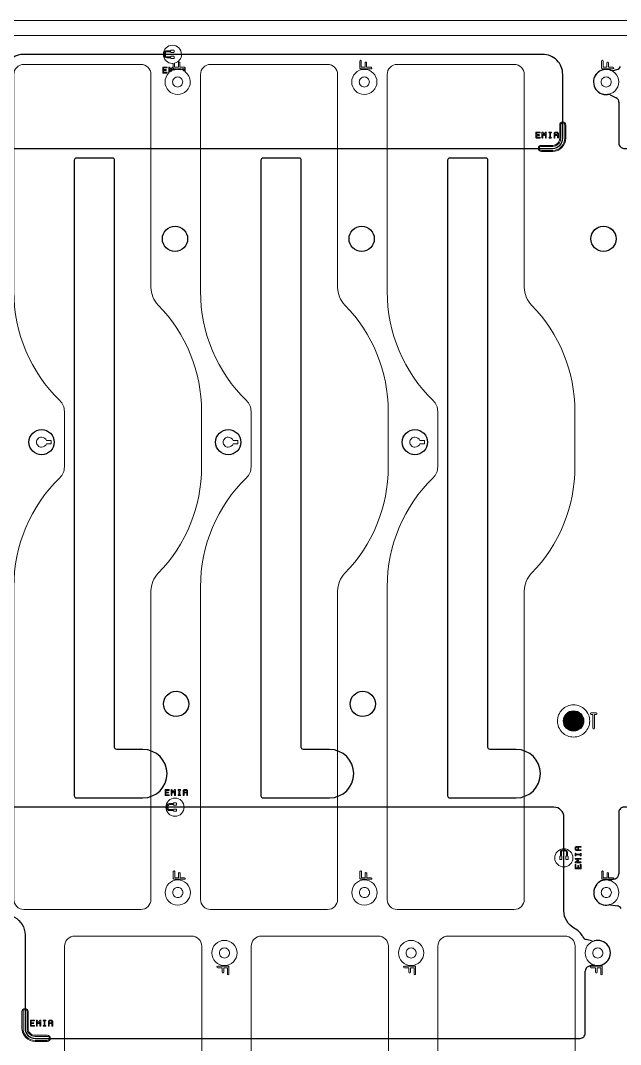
# Model space of a CAD drawing. Extents: x 2864 to 3941, y 2420 to 3182.
# Drawn here: x 3618 to 3677.5, y 2749.6 to 2851.2 of the extents above; entities that cross this region are included whole.
import ezdxf

# ---------------------------------------------------------------- set-up
doc = ezdxf.new("R2010")
doc.units = 0
doc.layers.get('0').update_dxf_attribs({"lineweight": 0})
doc.layers.add('EMI-T', color=6, linetype='Continuous', lineweight=0)
doc.layers.add('emia-b-panel_layer1', color=2, linetype='Continuous')
doc.layers.add('peta-b_layer0', color=1, linetype='Continuous')

# ---------------------------------------------------------------- blocks, each defined once
blk = doc.blocks.new('PAD_R1')
at = {"const_width": 0.5}
blk.add_lwpolyline([(0.25, 0, 1), (-0.25, 0, 1)], format="xyb", close=True, dxfattribs=at)

msp = doc.modelspace()

# ---------------------------------------------------------------- linework, layer by layer
for p, q in [((3632.79058, 2846.03856), (3632.79058, 2846.38916)), ((3633.05496, 2846.38916), (3633.05496, 2846.20685)), ((3652.24801, 2846.38469), (3652.76953, 2846.38469)), ((3676.22801, 2846.38469), (3676.74953, 2846.38469)), ((3670.52789, 2839.51322), (3670.61398, 2839.51322)), ((3633.74993, 2774.29431), (3633.83602, 2774.29431)), ((3673.29459, 2768.82892), (3673.55287, 2768.82892)), ((3633.75255, 2765.9833), (3634.27407, 2765.9833)), ((3652.26255, 2765.9833), (3652.78407, 2765.9833)), ((3676.24255, 2765.9833), (3676.76407, 2765.9833)), ((3620.39266, 2751.41883), (3620.47875, 2751.41883))]:
    msp.add_line(p, q)
at = {"linetype": 'Continuous'}
for points in [[(3730.99591, 2849.67637), (3730.99591, 2851.17637), (3500.93836, 2851.17637), (3500.93836, 2849.67637)], [(3634.25496, 2846.30299), (3633.99058, 2846.30299), (3633.99058, 2846.38469), (3634.25496, 2846.38469)], [(3671.26007, 2839.8515), (3670.9957, 2839.8515), (3670.9957, 2839.96711), (3671.05836, 2840.02977), (3671.19741, 2840.02977), (3671.26007, 2839.96711)], [(3634.48212, 2774.63259), (3634.21774, 2774.63259), (3634.21774, 2774.7482), (3634.28041, 2774.81086), (3634.41945, 2774.81086), (3634.48212, 2774.7482)], [(3673.25459, 2768.90892), (3673.13898, 2768.90892), (3673.07632, 2768.97158), (3673.07632, 2769.11063), (3673.13898, 2769.17329), (3673.25459, 2769.17329)], [(3621.12484, 2751.75711), (3620.86047, 2751.75711), (3620.86047, 2751.87272), (3620.92313, 2751.93538), (3621.06218, 2751.93538), (3621.12484, 2751.87272)]]:
    msp.add_lwpolyline(points, close=True, dxfattribs=at)
for points in [[(3634.83872, 2845.07654, 0.237063), (3634.33495, 2846.07935), (3634.33495, 2846.26299), (3634.33495, 2846.4348, 0.073855), (3634.33335, 2846.44641, 0.467416), (3634.25953, 2846.53469), (3634.25201, 2846.53469), (3634.23715, 2846.54955, 0.200868), (3634.20857, 2846.56127), (3634.03691, 2846.56127, 0.200524), (3634.00839, 2846.54955), (3633.99353, 2846.53469), (3633.81301, 2846.53469), (3633.81301, 2846.98122, 1), (3633.66301, 2846.98122), (3633.66301, 2846.53469), (3633.64654, 2846.53469, 0.317234), (3633.60886, 2846.56127), (3633.52277, 2846.56127), (3633.43668, 2846.56127, 0.317227), (3633.399, 2846.53469), (3633.29149, 2846.53469), (3633.29149, 2846.9439, 0.343204), (3633.97024, 2847.81628, 0.414215), (3633.07024, 2848.71628, 0.414215), (3632.17024, 2847.81628, 0.414215), (3633.07024, 2846.91628, 0.019849), (3633.14148, 2846.91911), (3633.14148, 2846.45969, 0.414241), (3633.21649, 2846.38469), (3633.48277, 2846.38469), (3633.48277, 2846.32204, 0.071789), (3633.13496, 2846.24127)], [(3632.49496, 2845.96471, 1), (3632.49496, 2846.04471), (3632.19059, 2846.04471), (3632.19059, 2846.22299), (3632.40886, 2846.22299, 1), (3632.40886, 2846.30299), (3632.19059, 2846.30299), (3632.19059, 2846.48127), (3632.49496, 2846.48127, 1), (3632.49496, 2846.56127), (3632.15058, 2846.56127, 0.414265), (3632.11059, 2846.52127), (3632.11059, 2846.26299)], [(3632.11059, 2846.26299), (3632.11059, 2846.00471, 0.414265), (3632.15058, 2845.96471), (3632.49496, 2845.96471)], [(3632.92277, 2846.3351), (3632.78387, 2846.54346, 0.743057), (3632.71058, 2846.52117), (3632.71058, 2846.00471, 0.193736), (3632.72173, 2845.97701, 0.203842), (3632.33872, 2845.07654, 0.414215), (3633.58872, 2843.82654, 0.414215), (3634.83872, 2845.07654)], [(3632.79058, 2846.38916), (3632.88949, 2846.2408, 0.535232), (3632.95605, 2846.2408), (3633.05496, 2846.38916)], [(3633.13496, 2846.24127), (3633.13496, 2846.52117, 0.743057), (3633.06167, 2846.54346), (3632.92277, 2846.3351)], [(3633.91058, 2846.28439, 0.065207), (3633.58872, 2846.32654, 0.005286), (3633.56277, 2846.32627), (3633.56277, 2846.38469), (3633.73801, 2846.38469)], [(3652.76953, 2846.38469, 1), (3652.76953, 2846.53469), (3652.32301, 2846.53469), (3652.32301, 2846.98122, 1), (3652.17301, 2846.98122), (3652.17301, 2846.53469), (3651.80149, 2846.53469), (3651.80149, 2847.15506, 1), (3651.65149, 2847.15506), (3651.65149, 2846.45969, 0.414241), (3651.72649, 2846.38469), (3652.24801, 2846.38469)], [(3676.74953, 2846.38469, 1), (3676.74953, 2846.53469), (3676.30301, 2846.53469), (3676.30301, 2846.98122, 1), (3676.15301, 2846.98122), (3676.15301, 2846.53469), (3675.78148, 2846.53469), (3675.78148, 2847.15506, 1), (3675.63149, 2847.15506), (3675.63149, 2846.45969, 0.414241), (3675.70649, 2846.38469), (3676.22801, 2846.38469)], [(3669.50007, 2839.51322, 1), (3669.50007, 2839.59322), (3669.1957, 2839.59322), (3669.1957, 2839.7715), (3669.41398, 2839.7715, 1), (3669.41398, 2839.8515), (3669.1957, 2839.8515), (3669.1957, 2840.02977), (3669.50007, 2840.02977, 1), (3669.50007, 2840.10977), (3669.1557, 2840.10977, 0.414265), (3669.1157, 2840.06977), (3669.1157, 2839.8115)], [(3669.1157, 2839.8115), (3669.1157, 2839.55322, 0.414265), (3669.1557, 2839.51322), (3669.50007, 2839.51322)], [(3669.92789, 2839.88361), (3669.78898, 2840.09196, 0.743057), (3669.7157, 2840.06967), (3669.7157, 2839.55322, 1), (3669.7957, 2839.55322), (3669.7957, 2839.93766)], [(3669.7957, 2839.93766), (3669.8946, 2839.78931, 0.535232), (3669.96117, 2839.78931), (3670.06007, 2839.93766)], [(3670.14007, 2839.55322), (3670.14007, 2840.06967, 0.743057), (3670.06679, 2840.09196), (3669.92789, 2839.88361)], [(3670.06007, 2839.93766), (3670.06007, 2839.55322, 1), (3670.14007, 2839.55322)], [(3670.61398, 2839.51322, 1), (3670.61398, 2839.59322), (3670.56788, 2839.59322), (3670.56788, 2840.02977), (3670.61398, 2840.02977, 1), (3670.61398, 2840.10977), (3670.52789, 2840.10977), (3670.44179, 2840.10977, 1), (3670.44179, 2840.02977), (3670.48788, 2840.02977), (3670.48788, 2839.59322), (3670.44179, 2839.59322, 1), (3670.44179, 2839.51322), (3670.52789, 2839.51322)], [(3671.34007, 2839.55322), (3671.34007, 2839.8115), (3671.34007, 2839.98339, 0.200868), (3671.32836, 2840.01197), (3671.24226, 2840.09806, 0.200868), (3671.21369, 2840.10977), (3671.04208, 2840.10977, 0.200868), (3671.01351, 2840.09806), (3670.92742, 2840.01197, 0.200868), (3670.9157, 2839.98339), (3670.9157, 2839.8115)], [(3670.9157, 2839.8115), (3670.9157, 2839.55322, 1), (3670.9957, 2839.55322), (3670.9957, 2839.7715), (3671.26007, 2839.7715), (3671.26007, 2839.55322, 1), (3671.34007, 2839.55322)], [(3632.72212, 2774.29431, 1), (3632.72212, 2774.37431), (3632.41774, 2774.37431), (3632.41774, 2774.55259), (3632.63602, 2774.55259, 1), (3632.63602, 2774.63259), (3632.41774, 2774.63259), (3632.41774, 2774.81086), (3632.72212, 2774.81086, 1), (3632.72212, 2774.89086), (3632.37775, 2774.89086, 0.414265), (3632.33775, 2774.85086), (3632.33775, 2774.59259)], [(3632.33775, 2774.59259), (3632.33775, 2774.33431, 0.414265), (3632.37775, 2774.29431), (3632.72212, 2774.29431)], [(3633.14993, 2774.6647), (3633.01103, 2774.87305, 0.743057), (3632.93775, 2774.85076), (3632.93775, 2774.33431, 1), (3633.01774, 2774.33431), (3633.01774, 2774.71875)], [(3633.01774, 2774.71875), (3633.11665, 2774.5704, 0.535232), (3633.18321, 2774.5704), (3633.28211, 2774.71875)], [(3633.36212, 2774.33431), (3633.36212, 2774.85076, 0.743057), (3633.28883, 2774.87305), (3633.14993, 2774.6647)], [(3633.28211, 2774.71875), (3633.28211, 2774.33431, 1), (3633.36212, 2774.33431)], [(3633.83602, 2774.29431, 1), (3633.83602, 2774.37431), (3633.78993, 2774.37431), (3633.78993, 2774.81086), (3633.83602, 2774.81086, 1), (3633.83602, 2774.89086), (3633.74993, 2774.89086), (3633.66384, 2774.89086, 1), (3633.66384, 2774.81086), (3633.70993, 2774.81086), (3633.70993, 2774.37431), (3633.66384, 2774.37431, 1), (3633.66384, 2774.29431), (3633.74993, 2774.29431)], [(3634.56212, 2774.33431), (3634.56212, 2774.59259), (3634.56212, 2774.76448, 0.200868), (3634.5504, 2774.79306), (3634.46431, 2774.87915, 0.200868), (3634.43573, 2774.89086), (3634.26413, 2774.89086, 0.200868), (3634.23555, 2774.87915), (3634.14946, 2774.79306, 0.200868), (3634.13774, 2774.76448), (3634.13774, 2774.59259)], [(3634.13774, 2774.59259), (3634.13774, 2774.33431, 1), (3634.21774, 2774.33431), (3634.21774, 2774.55259), (3634.48212, 2774.55259), (3634.48212, 2774.33431, 1), (3634.56212, 2774.33431)], [(3673.55287, 2768.82892, 1), (3673.55287, 2768.90892), (3673.33459, 2768.90892), (3673.33459, 2769.17329), (3673.55287, 2769.17329, 1), (3673.55287, 2769.25329), (3673.29459, 2769.25329), (3673.12269, 2769.25329, 0.200868), (3673.09412, 2769.24157), (3673.00803, 2769.15548, 0.200868), (3672.99632, 2769.12691), (3672.99632, 2768.9553, 0.200868), (3673.00803, 2768.92673), (3673.09412, 2768.84063, 0.200868), (3673.12269, 2768.82892), (3673.29459, 2768.82892)], [(3673.16842, 2767.97329), (3673.55287, 2767.97329, 1), (3673.55287, 2768.05329), (3673.03641, 2768.05329, 0.743057), (3673.01413, 2767.98001), (3673.22248, 2767.8411)], [(3673.59287, 2768.35501), (3673.59287, 2768.4411), (3673.59287, 2768.5272, 1), (3673.51287, 2768.5272), (3673.51287, 2768.4811), (3673.07632, 2768.4811), (3673.07632, 2768.5272, 1), (3672.99632, 2768.5272), (3672.99632, 2768.4411)], [(3672.99632, 2768.4411), (3672.99632, 2768.35501, 1), (3673.07632, 2768.35501), (3673.07632, 2768.4011), (3673.51287, 2768.4011), (3673.51287, 2768.35501, 1), (3673.59287, 2768.35501)], [(3673.22248, 2767.8411), (3673.01413, 2767.7022, 0.743057), (3673.03641, 2767.62892), (3673.55287, 2767.62892)], [(3673.59287, 2767.06892), (3673.59287, 2767.41329, 1), (3673.51287, 2767.41329), (3673.51287, 2767.10892), (3673.33459, 2767.10892), (3673.33459, 2767.3272, 1), (3673.25459, 2767.3272), (3673.25459, 2767.10892), (3673.07632, 2767.10892), (3673.07632, 2767.41329, 1), (3672.99632, 2767.41329), (3672.99632, 2767.06892, 0.414265), (3673.03632, 2767.02892), (3673.29459, 2767.02892)], [(3673.16842, 2767.70892), (3673.31678, 2767.80782, 0.535232), (3673.31678, 2767.87439), (3673.16842, 2767.97329)], [(3673.55287, 2767.62892, 1), (3673.55287, 2767.70892), (3673.16842, 2767.70892)], [(3673.29459, 2767.02892), (3673.55287, 2767.02892, 0.414265), (3673.59287, 2767.06892)], [(3634.27407, 2765.9833, 1), (3634.27407, 2766.1333), (3633.82755, 2766.1333), (3633.82755, 2766.57982, 1), (3633.67755, 2766.57982), (3633.67755, 2766.1333), (3633.30602, 2766.1333), (3633.30602, 2766.75366, 1), (3633.15603, 2766.75366), (3633.15603, 2766.0583, 0.414241), (3633.23102, 2765.9833), (3633.75255, 2765.9833)], [(3652.78407, 2765.9833, 1), (3652.78407, 2766.1333), (3652.33755, 2766.1333), (3652.33755, 2766.57982, 1), (3652.18755, 2766.57982), (3652.18755, 2766.1333), (3651.81603, 2766.1333), (3651.81603, 2766.75366, 1), (3651.66603, 2766.75366), (3651.66603, 2766.0583, 0.414241), (3651.74103, 2765.9833), (3652.26255, 2765.9833)], [(3676.76407, 2765.9833, 1), (3676.76407, 2766.1333), (3676.31755, 2766.1333), (3676.31755, 2766.57982, 1), (3676.16755, 2766.57982), (3676.16755, 2766.1333), (3675.79602, 2766.1333), (3675.79602, 2766.75366, 1), (3675.64603, 2766.75366), (3675.64603, 2766.0583, 0.414241), (3675.72103, 2765.9833), (3676.24255, 2765.9833)], [(3619.36484, 2751.41883, 1), (3619.36484, 2751.49883), (3619.06047, 2751.49883), (3619.06047, 2751.67711), (3619.27875, 2751.67711, 1), (3619.27875, 2751.75711), (3619.06047, 2751.75711), (3619.06047, 2751.93538), (3619.36484, 2751.93538, 1), (3619.36484, 2752.01538), (3619.02047, 2752.01538, 0.414265), (3618.98047, 2751.97538), (3618.98047, 2751.71711)], [(3619.79266, 2751.78922), (3619.65375, 2751.99757, 0.743057), (3619.58047, 2751.97528), (3619.58047, 2751.45883, 1), (3619.66047, 2751.45883), (3619.66047, 2751.84327)], [(3619.66047, 2751.84327), (3619.75937, 2751.69492, 0.535232), (3619.82594, 2751.69492), (3619.92484, 2751.84327)], [(3620.00484, 2751.45883), (3620.00484, 2751.97528, 0.743057), (3619.93156, 2751.99757), (3619.79266, 2751.78922)], [(3619.92484, 2751.84327), (3619.92484, 2751.45883, 1), (3620.00484, 2751.45883)], [(3620.47875, 2751.41883, 1), (3620.47875, 2751.49883), (3620.43266, 2751.49883), (3620.43266, 2751.93538), (3620.47875, 2751.93538, 1), (3620.47875, 2752.01538), (3620.39266, 2752.01538), (3620.30656, 2752.01538, 1), (3620.30656, 2751.93538), (3620.35266, 2751.93538), (3620.35266, 2751.49883), (3620.30656, 2751.49883, 1), (3620.30656, 2751.41883), (3620.39266, 2751.41883)], [(3621.20484, 2751.45883), (3621.20484, 2751.71711), (3621.20484, 2751.889, 0.200868), (3621.19313, 2751.91758), (3621.10703, 2752.00367, 0.200868), (3621.07846, 2752.01538), (3620.90685, 2752.01538, 0.200868), (3620.87828, 2752.00367), (3620.79219, 2751.91758, 0.200868), (3620.78047, 2751.889), (3620.78047, 2751.71711)], [(3618.98047, 2751.71711), (3618.98047, 2751.45883, 0.414265), (3619.02047, 2751.41883), (3619.36484, 2751.41883)], [(3620.78047, 2751.71711), (3620.78047, 2751.45883, 1), (3620.86047, 2751.45883), (3620.86047, 2751.67711), (3621.12484, 2751.67711), (3621.12484, 2751.45883, 1), (3621.20484, 2751.45883)]]:
    msp.add_lwpolyline(points, format="xyb", dxfattribs=at)
for points in [[(3633.23274, 2847.45378, -0.414253), (3633.18274, 2847.40378), (3632.95774, 2847.40378, -0.414253), (3632.90774, 2847.45378), (3632.90774, 2847.47054), (3632.52447, 2847.47054, -0.414222), (3632.27447, 2847.72054), (3632.27447, 2847.92054, -0.414222), (3632.52447, 2848.17054), (3632.90774, 2848.17054), (3632.90774, 2848.17878, -0.414253), (3632.95774, 2848.22878), (3633.18274, 2848.22878, -0.414253), (3633.23274, 2848.17878), (3633.23274, 2848.05378, -0.414253), (3633.18274, 2848.00378), (3632.95774, 2848.00378, -0.414253), (3632.90774, 2848.05378), (3632.90774, 2848.07054), (3632.52447, 2848.07054, 0.414224), (3632.37447, 2847.92054), (3632.37447, 2847.72054, 0.414224), (3632.52447, 2847.57054), (3632.90774, 2847.57054), (3632.90774, 2847.57878, -0.414253), (3632.95774, 2847.62878), (3633.18274, 2847.62878, -0.414253), (3633.23274, 2847.57878)], [(3635.95848, 2806.89485), (3635.95848, 2812.39471, 0.196007), (3631.65467, 2822.952, -0.196009), (3630.94198, 2824.69974), (3630.94198, 2845.81629, 0.414215), (3629.94198, 2846.81628), (3618.34206, 2846.81628, 0.414215), (3617.34206, 2845.81629), (3617.34206, 2824.28521, 0.202321), (3621.90556, 2813.46875, -0.202214), (3622.35856, 2812.39471), (3622.35856, 2806.89485, -0.202309), (3621.90517, 2805.82043, 0.202312), (3617.34206, 2795.00435), (3617.34206, 2763.99628, 0.414215), (3618.34206, 2762.99628), (3629.94198, 2762.99628, 0.414215), (3630.94198, 2763.99628), (3630.94198, 2794.58982, -0.196013), (3631.6547, 2796.33759, 0.196007)], [(3654.46848, 2806.89485), (3654.46848, 2812.39471, 0.196007), (3650.16467, 2822.952, -0.196009), (3649.45198, 2824.69974), (3649.45198, 2845.81629, 0.414215), (3648.45198, 2846.81628), (3636.85206, 2846.81628, 0.414215), (3635.85206, 2845.81629), (3635.85206, 2824.28521, 0.202321), (3640.41556, 2813.46875, -0.202214), (3640.86856, 2812.39471), (3640.86856, 2806.89485, -0.202309), (3640.41517, 2805.82043, 0.202312), (3635.85206, 2795.00435), (3635.85206, 2763.99628, 0.414215), (3636.85206, 2762.99628), (3648.45198, 2762.99628, 0.414215), (3649.45198, 2763.99628), (3649.45198, 2794.58982, -0.196013), (3650.1647, 2796.33759, 0.196007)], [(3653.34872, 2845.07654, 0.414215), (3652.09872, 2846.32654, 0.414215), (3650.84872, 2845.07654, 0.414215), (3652.09872, 2843.82654, 0.414215)], [(3672.97848, 2806.89485), (3672.97848, 2812.39471, 0.196007), (3668.67467, 2822.952, -0.196009), (3667.96198, 2824.69974), (3667.96198, 2845.81629, 0.414215), (3666.96198, 2846.81628), (3655.36206, 2846.81628, 0.414215), (3654.36206, 2845.81629), (3654.36206, 2824.28521, 0.202321), (3658.92556, 2813.46875, -0.202214), (3659.37856, 2812.39471), (3659.37856, 2806.89485, -0.202309), (3658.92517, 2805.82043, 0.202312), (3654.36206, 2795.00435), (3654.36206, 2763.99628, 0.414215), (3655.36206, 2762.99628), (3666.96198, 2762.99628, 0.414215), (3667.96198, 2763.99628), (3667.96198, 2794.58982, -0.196013), (3668.6747, 2796.33759, 0.196007)], [(3677.32872, 2845.07654, 0.414215), (3676.07872, 2846.32654, 0.414215), (3674.82872, 2845.07654, 0.414215), (3676.07872, 2843.82654, 0.414215)], [(3634.08872, 2845.07654, -0.414217), (3633.58872, 2844.57654, -0.414217), (3633.08872, 2845.07654, -0.414217), (3633.58872, 2845.57654, -0.414217)], [(3652.59872, 2845.07654, -0.414217), (3652.09872, 2844.57654, -0.414217), (3651.59872, 2845.07654, -0.414217), (3652.09872, 2845.57654, -0.414217)], [(3676.57872, 2845.07654, -0.414217), (3676.07872, 2844.57654, -0.414217), (3675.57872, 2845.07654, -0.414217), (3676.07872, 2845.57654, -0.414217)], [(3672.07594, 2839.49169), (3672.07594, 2840.80452, 1), (3671.47594, 2840.80452), (3671.47594, 2839.49169, -0.414216), (3670.77594, 2838.79169), (3669.65797, 2838.79169, 1), (3669.65797, 2838.19169), (3670.77594, 2838.19169, 0.414215)], [(3671.97594, 2839.49169, -0.414215), (3670.77594, 2838.29169), (3669.65797, 2838.29169, -1), (3669.65797, 2838.69169), (3670.77594, 2838.69169, 0.414216), (3671.57594, 2839.49169), (3671.57594, 2840.80452, -1), (3671.97594, 2840.80452)], [(3634.57534, 2829.52054, 0.414215), (3633.32534, 2830.77054, 0.414215), (3632.07534, 2829.52054, 0.414215), (3633.32534, 2828.27054, 0.414215)], [(3653.08534, 2829.52054, 0.414215), (3651.83534, 2830.77054, 0.414215), (3650.58534, 2829.52054, 0.414215), (3651.83534, 2828.27054, 0.414215)], [(3677.06534, 2829.52054, 0.414215), (3675.81534, 2830.77054, 0.414215), (3674.56534, 2829.52054, 0.414215), (3675.81534, 2828.27054, 0.414215)], [(3621.34652, 2809.34782, 0.414215), (3620.09652, 2810.59782, 0.414215), (3618.84652, 2809.34782, 0.414215), (3620.09652, 2808.09782, 0.414215)], [(3621.04766, 2809.19782), (3620.57349, 2809.19782, -0.327544), (3620.09652, 2808.84782, -0.414217), (3619.59652, 2809.34782, -0.414217), (3620.09652, 2809.84782, -0.327542), (3620.57349, 2809.49782), (3621.04766, 2809.49782)], [(3639.85652, 2809.34782, 0.414215), (3638.60652, 2810.59782, 0.414215), (3637.35652, 2809.34782, 0.414215), (3638.60652, 2808.09782, 0.414215)], [(3639.55767, 2809.19782), (3639.08349, 2809.19782, -0.327544), (3638.60652, 2808.84782, -0.414217), (3638.10652, 2809.34782, -0.414217), (3638.60652, 2809.84782, -0.327542), (3639.08349, 2809.49782), (3639.55767, 2809.49782)], [(3658.36652, 2809.34782, 0.414215), (3657.11652, 2810.59782, 0.414215), (3655.86652, 2809.34782, 0.414215), (3657.11652, 2808.09782, 0.414215)], [(3658.06766, 2809.19782), (3657.59349, 2809.19782, -0.327544), (3657.11652, 2808.84782, -0.414217), (3656.61652, 2809.34782, -0.414217), (3657.11652, 2809.84782, -0.327542), (3657.59349, 2809.49782), (3658.06766, 2809.49782)], [(3634.68455, 2783.38345, 0.414215), (3633.43455, 2784.63345, 0.414215), (3632.18455, 2783.38345, 0.414215), (3633.43455, 2782.13345, 0.414215)], [(3653.19455, 2783.38345, 0.414215), (3651.94455, 2784.63345, 0.414215), (3650.69455, 2783.38345, 0.414215), (3651.94455, 2782.13345, 0.414215)], [(3674.44741, 2781.69585, 0.414214), (3672.84746, 2783.2958, 0.414214), (3671.24752, 2781.69585, 0.414214), (3672.84746, 2780.09591, 0.414214)], [(3675.08649, 2782.33577, 1), (3675.08649, 2782.48577), (3674.83814, 2782.48577), (3674.5898, 2782.48577, 1), (3674.5898, 2782.33577), (3674.76314, 2782.33577), (3674.76314, 2780.97037, 1), (3674.91314, 2780.97037), (3674.91314, 2782.33577)], [(3634.22364, 2773.14358, 0.414215), (3633.32364, 2774.04358, 0.414215), (3632.42364, 2773.14358, 0.414215), (3633.32364, 2772.24358, 0.414215)], [(3633.48614, 2772.78108, -0.414253), (3633.43614, 2772.73108), (3633.21114, 2772.73108, -0.414253), (3633.16114, 2772.78108), (3633.16114, 2772.79784), (3632.77787, 2772.79784, -0.414222), (3632.52787, 2773.04784), (3632.52787, 2773.24784, -0.414222), (3632.77787, 2773.49784), (3633.16114, 2773.49784), (3633.16114, 2773.50608, -0.414253), (3633.21114, 2773.55608), (3633.43614, 2773.55608, -0.414253), (3633.48614, 2773.50608), (3633.48614, 2773.38108, -0.414253), (3633.43614, 2773.33108), (3633.21114, 2773.33108, -0.414253), (3633.16114, 2773.38108), (3633.16114, 2773.39784), (3632.77787, 2773.39784, 0.414224), (3632.62787, 2773.24784), (3632.62787, 2773.04784, 0.414224), (3632.77787, 2772.89784), (3633.16114, 2772.89784), (3633.16114, 2772.90608, -0.414253), (3633.21114, 2772.95608), (3633.43614, 2772.95608, -0.414253), (3633.48614, 2772.90608)], [(3672.78701, 2768.11002, 0.414215), (3671.88701, 2769.01002, 0.414215), (3670.98701, 2768.11002, 0.414215), (3671.88701, 2767.21002, 0.414215)], [(3672.29951, 2767.99752, -0.414253), (3672.24951, 2767.94752), (3672.12451, 2767.94752, -0.414253), (3672.07451, 2767.99752), (3672.07451, 2768.22252, -0.414253), (3672.12451, 2768.27252), (3672.14126, 2768.27252), (3672.14126, 2768.65579, 0.414224), (3671.99126, 2768.80579), (3671.79126, 2768.80579, 0.414224), (3671.64126, 2768.65579), (3671.64126, 2768.27252), (3671.64951, 2768.27252, -0.414253), (3671.69951, 2768.22252), (3671.69951, 2767.99752, -0.414253), (3671.64951, 2767.94752), (3671.52451, 2767.94752, -0.414253), (3671.47451, 2767.99752), (3671.47451, 2768.22252, -0.414253), (3671.52451, 2768.27252), (3671.54126, 2768.27252), (3671.54126, 2768.65579, -0.414222), (3671.79126, 2768.90579), (3671.99126, 2768.90579, -0.414222), (3672.24126, 2768.65579), (3672.24126, 2768.27252), (3672.24951, 2768.27252, -0.414253), (3672.29951, 2768.22252)], [(3634.85326, 2764.67514, 0.414215), (3633.60326, 2765.92514, 0.414215), (3632.35326, 2764.67514, 0.414215), (3633.60326, 2763.42514, 0.414215)], [(3634.10326, 2764.67514, -0.414217), (3633.60326, 2764.17514, -0.414217), (3633.10326, 2764.67514, -0.414217), (3633.60326, 2765.17514, -0.414217)], [(3653.36326, 2764.67514, 0.414215), (3652.11326, 2765.92514, 0.414215), (3650.86326, 2764.67514, 0.414215), (3652.11326, 2763.42514, 0.414215)], [(3652.61326, 2764.67514, -0.414217), (3652.11326, 2764.17514, -0.414217), (3651.61326, 2764.67514, -0.414217), (3652.11326, 2765.17514, -0.414217)], [(3677.34326, 2764.67514, 0.414215), (3676.09326, 2765.92514, 0.414215), (3674.84326, 2764.67514, 0.414215), (3676.09326, 2763.42514, 0.414215)], [(3676.59326, 2764.67514, -0.414217), (3676.09326, 2764.17514, -0.414217), (3675.59326, 2764.67514, -0.414217), (3676.09326, 2765.17514, -0.414217)], [(3635.97856, 2677.53646), (3635.97856, 2699.06753, 0.202321), (3631.41506, 2709.88399, -0.202214), (3630.96206, 2710.95803), (3630.96206, 2716.45789, -0.202309), (3631.41545, 2717.53231, 0.202312), (3635.97856, 2728.3484), (3635.97856, 2759.35646, 0.414215), (3634.97856, 2760.35646), (3623.37863, 2760.35646, 0.414215), (3622.37864, 2759.35646), (3622.37864, 2728.76292, -0.196013), (3621.66591, 2727.01515, 0.196007), (3617.36213, 2716.45789), (3617.36213, 2710.95803, 0.196007), (3621.66594, 2700.40074, -0.196009), (3622.37864, 2698.653), (3622.37864, 2677.53646, 0.414215), (3623.37863, 2676.53646), (3634.97856, 2676.53646, 0.414215)], [(3654.48856, 2677.53646), (3654.48856, 2699.06753, 0.202321), (3649.92506, 2709.88399, -0.202214), (3649.47206, 2710.95803), (3649.47206, 2716.45789, -0.202309), (3649.92545, 2717.53231, 0.202312), (3654.48856, 2728.3484), (3654.48856, 2759.35646, 0.414215), (3653.48856, 2760.35646), (3641.88863, 2760.35646, 0.414215), (3640.88864, 2759.35646), (3640.88864, 2728.76292, -0.196013), (3640.17591, 2727.01515, 0.196007), (3635.87214, 2716.45789), (3635.87214, 2710.95803, 0.196007), (3640.17594, 2700.40074, -0.196009), (3640.88864, 2698.653), (3640.88864, 2677.53646, 0.414215), (3641.88863, 2676.53646), (3653.48856, 2676.53646, 0.414215)], [(3639.47736, 2758.6776, 0.414215), (3638.22736, 2759.9276, 0.414215), (3636.97736, 2758.6776, 0.414215), (3638.22736, 2757.4276, 0.414215)], [(3672.99856, 2677.53646), (3672.99856, 2699.06753, 0.202321), (3668.43506, 2709.88399, -0.202214), (3667.98206, 2710.95803), (3667.98206, 2716.45789, -0.202309), (3668.43545, 2717.53231, 0.202312), (3672.99856, 2728.3484), (3672.99856, 2759.35646, 0.414215), (3671.99856, 2760.35646), (3660.39863, 2760.35646, 0.414215), (3659.39864, 2759.35646), (3659.39864, 2728.76292, -0.196013), (3658.68591, 2727.01515, 0.196007), (3654.38214, 2716.45789), (3654.38214, 2710.95803, 0.196007), (3658.68594, 2700.40074, -0.196009), (3659.39864, 2698.653), (3659.39864, 2677.53646, 0.414215), (3660.39863, 2676.53646), (3671.99856, 2676.53646, 0.414215)], [(3657.98736, 2758.6776, 0.414215), (3656.73736, 2759.9276, 0.414215), (3655.48736, 2758.6776, 0.414215), (3656.73736, 2757.4276, 0.414215)], [(3676.49736, 2758.6776, 0.414215), (3675.24736, 2759.9276, 0.414215), (3673.99735, 2758.6776, 0.414215), (3675.24736, 2757.4276, 0.414215)], [(3638.72736, 2758.6776, -0.414217), (3638.22736, 2758.1776, -0.414217), (3637.72735, 2758.6776, -0.414217), (3638.22736, 2759.1776, -0.414217)], [(3657.23736, 2758.6776, -0.414217), (3656.73736, 2758.1776, -0.414217), (3656.23736, 2758.6776, -0.414217), (3656.73736, 2759.1776, -0.414217)], [(3675.74736, 2758.6776, -0.414217), (3675.24736, 2758.1776, -0.414217), (3674.74736, 2758.6776, -0.414217), (3675.24736, 2759.1776, -0.414217)], [(3638.67459, 2756.59908), (3638.67459, 2757.29445, 0.414241), (3638.59959, 2757.36945), (3638.07806, 2757.36945), (3637.55654, 2757.36945, 1), (3637.55654, 2757.21945), (3638.00306, 2757.21945), (3638.00306, 2756.77293, 1), (3638.15307, 2756.77293), (3638.15307, 2757.21945), (3638.52459, 2757.21945), (3638.52459, 2756.59908, 1)], [(3657.18459, 2756.59908), (3657.18459, 2757.29445, 0.414241), (3657.10959, 2757.36945), (3656.58807, 2757.36945), (3656.06654, 2757.36945, 1), (3656.06654, 2757.21945), (3656.51307, 2757.21945), (3656.51307, 2756.77293, 1), (3656.66307, 2756.77293), (3656.66307, 2757.21945), (3657.03459, 2757.21945), (3657.03459, 2756.59908, 1)], [(3675.69459, 2756.59908), (3675.69459, 2757.29445, 0.414241), (3675.61959, 2757.36945), (3675.09807, 2757.36945), (3674.57654, 2757.36945, 1), (3674.57654, 2757.21945), (3675.02306, 2757.21945), (3675.02306, 2756.77293, 1), (3675.17307, 2756.77293), (3675.17307, 2757.21945), (3675.54459, 2757.21945), (3675.54459, 2756.59908, 1)], [(3620.66074, 2749.90916, 1), (3620.66074, 2750.50916), (3619.4536, 2750.50916, -0.414216), (3618.7536, 2751.20916), (3618.7536, 2752.86138, 1), (3618.1536, 2752.86138), (3618.1536, 2751.20916, 0.414215), (3619.4536, 2749.90916)], [(3620.66074, 2750.00916), (3619.4536, 2750.00916, -0.414215), (3618.2536, 2751.20916), (3618.2536, 2752.86138, -1), (3618.6536, 2752.86138), (3618.6536, 2751.20916, 0.414216), (3619.4536, 2750.40916), (3620.66074, 2750.40916, -1)]]:
    msp.add_lwpolyline(points, format="xyb", close=True, dxfattribs=at)
for points in [[(3633.73801, 2846.38469), (3633.91058, 2846.38469), (3633.91058, 2846.28439)], [(3634.08687, 2846.22299), (3634.25496, 2846.22299), (3634.25496, 2846.13419)]]:
    msp.add_lwpolyline(points, dxfattribs=at)
for start, end in [(115.277953, 129.680487), (57.792337, 66.514342)]:
    msp.add_arc((3633.58872, 2845.07654), 1.25, start, end)
at = {"layer": 'emia-b-panel_layer1'}
for p, q in [((3676.78577, 2846.2312), (3677.14824, 2846.30941)), ((3676.48758, 2843.78867), (3677.05778, 2843.51597)), ((3676.52112, 2765.91931), (3676.97737, 2766.04758)), ((3676.51635, 2763.45291), (3677.20051, 2763.34242)), ((3674.62685, 2759.87237), (3674.09938, 2760.00956)), ((3673.99856, 2750.70916), (3673.99856, 2756.87098)), ((3674.62451, 2757.45334), (3674.32148, 2757.33858))]:
    msp.add_line(p, q, dxfattribs=at)
at = {"layer": 'emia-b-panel_layer1', "linetype": 'Continuous'}
for points in [[(3671.77594, 2839.49169), (3671.77594, 2845.81629, 0.414215), (3669.77594, 2847.81628), (3618.34206, 2847.81628, 0.300402), (3616.5025, 2846.60163)], [(3616.34206, 2843.0649), (3616.34206, 2838.99169, 0.414217), (3616.84206, 2838.49169), (3670.77594, 2838.49169)], [(3677.34206, 2843.0649), (3677.34206, 2838.99169, 0.414217), (3677.84206, 2838.49169), (3731.77594, 2838.49169)], [(3670.88701, 2773.14358), (3616.84206, 2773.14358, 0.414217), (3616.34206, 2772.64358), (3616.34206, 2766.52892)], [(3731.88701, 2773.14358), (3677.84206, 2773.14358, 0.414217), (3677.34206, 2772.64358), (3677.34206, 2766.52892)], [(3673.78016, 2760.26582, 0.15304), (3672.94241, 2761.11996, -0.276556), (3671.88701, 2762.88243), (3671.88701, 2772.14358)], [(3616.56476, 2763.07855, 0.151837), (3617.39821, 2762.23278, -0.276556), (3618.4536, 2760.47031), (3618.4536, 2751.20916)], [(3619.4536, 2750.20916), (3673.49856, 2750.20916, 0.414217), (3673.99856, 2750.70916)]]:
    msp.add_lwpolyline(points, format="xyb", dxfattribs=at)
at = {"layer": 'emia-b-panel_layer1'}
for centre, radius in [((3633.32534, 2829.52054), 1.25), ((3651.83534, 2829.52054), 1.25), ((3675.81534, 2829.52054), 1.25), ((3620.09652, 2809.34782), 1.25), ((3638.60652, 2809.34782), 1.25), ((3657.11652, 2809.34782), 1.25), ((3633.43455, 2783.38345), 1.25), ((3651.94455, 2783.38345), 1.25), ((3672.84746, 2781.69585), 1)]:
    msp.add_circle(centre, radius, dxfattribs=at)
for centre, radius, start, end in [((3676.07769, 2845.07688), 1.25023, 69.824968, 276.39597), ((3676.68047, 2846.71873), 0.49878, 249.877468, 282.187136), ((3677.04289, 2846.79796), 0.49978, 282.168263, 336.868916), ((3676.27237, 2843.33898), 0.49853, 64.425459, 96.381692), ((3676.84206, 2843.0649), 0.5, 359.999978, 64.440058), ((3670.77594, 2839.49169), 1, 270, 0), ((3670.88701, 2772.14358), 1, 0, 90), ((3676.84206, 2766.52892), 0.5, 285.701792, 0.000057), ((3676.0922, 2764.67528), 1.25023, 80.313399, 281.36693), ((3676.38599, 2766.39944), 0.49878, 260.371359, 285.718197), ((3676.43668, 2762.96078), 0.49854, 80.803751, 101.344508), ((3677.12095, 2762.84925), 0.49954, 27.323837, 80.836028), ((3674.22503, 2760.49304), 0.49954, 207.0552, 255.432172), ((3675.2483, 2758.67783), 1.25022, 255.187635, 106.489366), ((3674.75247, 2760.35483), 0.49854, 255.405982, 286.42504), ((3674.49856, 2756.87099), 0.5, 110.742201, 180.000353), ((3674.80126, 2756.98692), 0.49878, 75.199526, 110.753377), ((3619.4536, 2751.20916), 1, 180, 270)]:
    msp.add_arc(centre, radius, start, end, dxfattribs=at)
at = {"layer": 'peta-b_layer0', "linetype": 'Continuous'}
for points in [[(3630.14213, 2774.06662, 1), (3630.14213, 2778.86646), (3627.54204, 2778.86646, -0.414223), (3627.34204, 2779.06646), (3627.34204, 2837.32039, 0.414227), (3627.14204, 2837.52039), (3623.54204, 2837.52039, 0.414227), (3623.34204, 2837.32039), (3623.34204, 2774.26662, 0.414227), (3623.54204, 2774.06662)], [(3648.65213, 2774.06662, 1), (3648.65213, 2778.86646), (3646.05204, 2778.86646, -0.414223), (3645.85204, 2779.06646), (3645.85204, 2837.32039, 0.414227), (3645.65204, 2837.52039), (3642.05204, 2837.52039, 0.414227), (3641.85204, 2837.32039), (3641.85204, 2774.26662, 0.414227), (3642.05204, 2774.06662)], [(3667.16213, 2774.06662, 1), (3667.16213, 2778.86646), (3664.56204, 2778.86646, -0.414223), (3664.36204, 2779.06646), (3664.36204, 2837.32039, 0.414227), (3664.16204, 2837.52039), (3660.56205, 2837.52039, 0.414227), (3660.36205, 2837.32039), (3660.36205, 2774.26662, 0.414227), (3660.56205, 2774.06662)]]:
    msp.add_lwpolyline(points, format="xyb", close=True, dxfattribs=at)

# ---------------------------------------------------------------- block references
at = {"layer": 'EMI-T', "xscale": -2, "yscale": 2}
msp.add_blockref('PAD_R1', (3672.84746, 2781.69585), dxfattribs=at)

doc.saveas('drawing.dxf')
